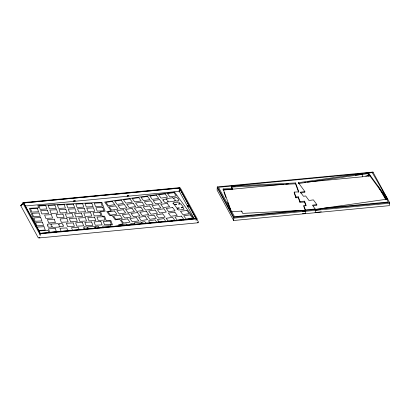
<?xml version="1.0" encoding="UTF-8"?>
<svg xmlns="http://www.w3.org/2000/svg" width="410" height="410" viewBox="0 0 410 410"><rect width="100%" height="100%" fill="white"/><g stroke="black" fill="none" stroke-linecap="round" stroke-linejoin="round"><path stroke-width="0.61" d="M22.796 204.769L22.878 203.14A1.087 0.533 2.9 0 1 23.431 202.55M39.052 237.462L39.037 237.805L39.985 237.713M39.298 235.027L39.38 233.398L22.878 203.14A1.056 0.518 2.9 0 1 23.616 202.535L179.114 187.688A1.066 0.523 2.9 0 1 180.39 188.067L196.913 218.361L196.856 219.447M40.595 235.442L40.677 233.813A1.056 0.518 2.9 0 1 39.38 233.398M73.759 201.192L73.79 200.592L75.307 200.444L75.276 201.049L73.656 201.002M127.233 196.088L127.264 195.488L128.786 195.339L128.755 195.944L127.131 195.898M194.125 218.463L179.319 191.316L179.483 188.057L23.565 202.94L40.185 233.408L196.103 218.525L179.483 188.057M179.334 190.614L179.58 191.434L179.319 190.957M196.088 220.6L196.175 218.971A1.056 0.518 2.9 0 0 196.913 218.361M197.63 222.322L197.615 222.666L197.353 222.189M217.274 186.904L217.11 190.163L233.664 220.508L389.336 205.651L389.5 202.391L372.946 172.046L217.274 186.904L233.828 217.249L233.664 220.508M232.362 188.477L223.142 188.943L223.096 189.799L232.321 189.333L231.527 186.181L295.584 182.952L298.839 191.875L294.231 192.095L294.185 192.956L295.907 197.804L298.26 197.692L299.93 202.279L304.538 202.043L305.921 205.83M231.527 186.181L231.481 187.042L295.538 183.808L298.593 192.172M241.746 211.96L241.787 211.104L231.409 211.627L223.142 188.943M295.538 183.808L295.584 182.952M295.907 197.804L295.948 196.949L294.231 192.095M298.326 183.547L298.367 182.686L368.231 172.718L387.547 199.096L315.485 209.377L312.42 205.184L316.812 204.559L316.771 205.415L313.296 205.912M298.26 197.692L298.306 196.836L295.948 196.949M299.93 202.279L299.971 201.418L298.306 196.836M300.428 193.048L300.468 192.187L304.866 191.562L304.825 192.418L301.35 192.915M299.971 201.418L304.584 201.187L306.162 205.518L303.856 205.635L303.815 206.496L305.373 210.776M304.538 202.043L304.584 201.187M303.856 205.635L305.532 210.222L305.363 213.487L302.416 213.636M321.296 211.785L315.321 212.636L315.485 209.377M307.464 182.04L362.225 176.812L362.394 173.553L218.484 187.288L230.707 209.689L231.189 212.001M370.45 176.028L368.067 175.977L368.231 172.718M368.257 176.238L368.421 172.979L372.26 172.61L387.547 199.096M372.905 172.902L372.946 172.046M22.063 204.19L21.458 204.815M298.957 183.454L368.19 173.579L387.132 199.445M362.225 176.812L368.067 175.977M130.851 224.521L131.236 224.465L130.682 223.711L133.798 223.271L134.352 224.019L135.054 223.921L134.254 222.825L140.717 221.902L141.517 222.999L142.219 222.896L141.67 222.143L144.786 221.702L146.196 223.05L145.811 223.107M170.867 221.2L172.63 220.949M173.804 220.785L174.978 220.616L172.589 217.356L166.127 218.279L168.177 221.072M179.98 220.416L181.24 220.237M183.126 219.965L193.827 218.443L174.511 192.064L104.652 202.033L111.151 210.904L106.754 211.534L109.747 215.619L111.945 215.306L115.271 219.847L119.669 219.222L123.092 223.901L118.7 224.531L119.72 225.925M320.22 209.556L315.444 210.238L315.198 208.982L305.419 209.915M20.5 205.277L21.776 205.154M25.312 206.015L179.319 191.316M365.915 173.568L369.092 173.266M231.178 186.929L234.997 186.565M355.342 175.08L362.348 174.409M365.792 175.972L368.334 175.731M223.414 190.061L283.904 184.29M285.816 184.105L288.363 183.864M304.281 182.342L305.558 182.224M40.667 233.813L196.175 218.971M298.449 210.581L234.52 216.685L231.752 211.606M324.448 208.101L388.29 202.007L386.763 199.209M233.828 217.249L389.5 202.391M389.459 203.247L233.787 218.11L217.233 187.76M179.057 190.84L179.211 190.829A0.948 0.466 2.9 0 1 179.442 190.84L179.595 190.865A0.958 0.471 2.9 0 1 179.739 190.896M305.532 210.222L242.623 213.395L241.787 211.104M302.534 211.232L305.455 210.991M38.658 230.922L48.067 230.446L48.903 232.742M99.425 227.863L99.025 227.883L98.477 226.376L97.534 226.125L95.207 226.54L95.602 227.617L94.864 227.652L94.449 226.52L87.673 226.863L88.083 227.996L87.345 228.032L86.951 226.955L84.414 226.791L84.521 227.078L83.686 227.119L84.234 228.631L83.835 228.652L84.081 229.323L84.48 229.303M50.184 232.675L52.096 232.578M316.812 204.559L313.383 199.875L308.986 200.505L305.665 195.959L303.467 196.277L300.468 192.187M298.367 182.686L304.866 191.562M315.034 212.242L315.321 212.636M165.845 221.405L163.795 218.612L157.337 219.534L159.382 222.328M156.707 222.194L155.006 219.862L148.543 220.785L150.244 223.117M127.448 225.341L126.423 223.942L119.961 224.864L120.986 226.264M385.277 196.093L387.183 199.403M378.466 186.909L385.789 199.598M386.389 197.63L387.312 199.316M382.402 192.141L384.196 195.437M381.674 191.603L385.964 199.47M196.477 218.376L198.614 222.297A0.856 0.42 2.9 0 1 198.015 222.789L39.191 237.949A0.856 0.42 2.9 0 1 38.161 237.646L20.725 205.687A0.856 0.42 2.9 0 1 21.325 205.195M231.824 187.975L232.321 189.333M223.962 192.172L225.925 197.558M227.668 202.335L229.19 206.512M229.795 208.177L230.446 209.956M110.797 226.791L110.141 224.982L112.448 224.864L110.864 220.529L106.251 220.764L104.586 216.178L102.228 216.29L100.511 211.442L105.124 211.222L101.864 202.294L37.807 205.528L38.642 207.824L29.423 208.285L36.167 226.791M109.849 226.889L109.439 225.766L102.659 226.105L103.274 227.791M79.125 229.585L78.305 227.335L71.53 227.678L72.555 230.487M68.009 231.286L66.779 227.914L59.998 228.257L61.228 231.629M178.945 190.952A1.056 0.518 2.9 0 1 179.785 191.045M187.831 205.533L188.216 206.896L187.831 205.533M22.078 204.17L21.428 204.949L22.104 204.144M22.114 204.134L21.771 204.528L22.135 204.118M112.376 201.443L105.913 202.366L108.301 205.625L114.764 204.703L112.376 201.443M121.17 200.188L114.708 201.11L117.096 204.375L123.559 203.452L121.17 200.188M129.965 198.937L123.502 199.854L125.89 203.119L132.353 202.197L129.965 198.937M138.759 197.681L132.297 198.604L134.685 201.863L141.148 200.941L138.759 197.681M147.549 196.426L141.086 197.348L143.474 200.608L149.937 199.685L147.549 196.426M156.343 195.17L149.881 196.093L152.269 199.352L158.732 198.43L156.343 195.17M165.138 193.915L158.675 194.837L161.063 198.097L167.526 197.179L165.138 193.915M173.932 192.659L167.47 193.582L169.858 196.846L176.32 195.924L173.932 192.659M115.625 205.881L109.162 206.804L111.551 210.063L118.013 209.141L115.625 205.881M124.42 204.626L117.957 205.548L120.345 208.808L126.808 207.885L124.42 204.626M133.214 203.37L126.751 204.293L129.14 207.552L135.602 206.635L133.214 203.37M142.009 202.115L135.546 203.037L137.934 206.302L144.392 205.379L142.009 202.115M150.798 200.864L144.335 201.787L146.724 205.046L153.186 204.124L150.798 200.864M159.592 199.608L153.13 200.531L155.518 203.79L161.981 202.868L159.592 199.608M172.784 197.728L166.322 198.65L167.121 199.742L166.419 199.844L165.865 199.091L162.755 199.537L163.303 200.29L162.924 200.341L164.851 202.402L165.85 202.566L167.967 201.956L167.203 200.915L167.905 200.813L168.71 201.91L175.172 200.987L174.368 199.89L175.075 199.793L175.834 200.833L176.838 200.997L178.95 200.387L177.786 198.22L177.407 198.276L176.853 197.523L173.737 197.968L174.291 198.722L173.584 198.819L172.784 197.728M114.477 210.945L108.014 211.867L110.403 215.127L116.865 214.204L114.477 210.945M123.272 209.689L116.809 210.612L119.197 213.871L125.66 212.954L123.272 209.689M132.066 208.434L125.603 209.356L127.992 212.621L134.454 211.698L132.066 208.434M140.861 207.183L134.398 208.106L136.786 211.365L143.249 210.443L140.861 207.183M149.65 205.928L143.192 206.85L145.576 210.11L152.038 209.187L149.65 205.928M158.445 204.672L151.982 205.594L154.37 208.854L160.833 207.931L158.445 204.672M167.239 203.416L160.776 204.339L163.165 207.598L169.627 206.676L167.239 203.416M177.233 202.099L173.189 202.888L173.481 203.293L172.928 203.37L173.491 204.139L174.045 204.062L174.337 204.462L176.402 204.17L176.664 204.523L174.491 204.831L176.879 208.095L179.052 207.783L179.308 208.136L177.248 208.434L177.54 208.833L176.987 208.915L177.55 209.684L178.104 209.602L178.396 210.007L181.43 209.787L184.075 209.197L182.927 207.624L181.435 207.834L181.174 207.48L183.342 207.173L180.953 203.908L178.786 204.221L178.524 203.867L180.016 203.652L178.868 202.079L177.233 202.099M119.925 215.071L113.462 215.988L115.851 219.253L122.313 218.33L119.925 215.071M128.719 213.815L122.257 214.737L124.645 217.997L131.108 217.074L128.719 213.815M137.514 212.559L131.051 213.482L133.44 216.741L139.902 215.819L137.514 212.559M146.309 211.304L139.846 212.226L142.234 215.486L148.697 214.563L146.309 211.304M155.098 210.048L148.635 210.971L151.023 214.23L157.486 213.313L155.098 210.048M163.892 208.792L157.43 209.715L159.818 212.98L166.281 212.057L163.892 208.792M172.687 207.542L166.224 208.464L168.612 211.724L175.075 210.801L172.687 207.542M127.571 218.878L121.109 219.801L123.497 223.06L129.96 222.138L127.571 218.878M136.366 217.623L129.903 218.545L132.292 221.805L138.754 220.882L136.366 217.623M145.16 216.367L138.698 217.29L141.086 220.549L147.549 219.632L145.16 216.367M153.95 215.112L147.492 216.034L149.881 219.299L156.338 218.376L153.95 215.112M162.744 213.861L156.282 214.784L158.67 218.043L165.133 217.121L162.744 213.861M174.839 212.134L168.377 213.056L170.765 216.316L177.228 215.393L174.839 212.134M186.929 210.407L180.467 211.329L182.855 214.594L189.317 213.671L186.929 210.407M181.384 216.101L174.921 217.023L177.31 220.283L183.772 219.36L181.384 216.101M190.178 214.845L183.716 215.768L186.104 219.027L192.567 218.105L190.178 214.845M179.395 188.128L23.724 202.986L40.277 233.336L195.944 218.474L179.395 188.128M63.166 225.018L62.766 225.039L62.212 223.532L61.274 223.286L58.948 223.696L59.337 224.772L58.599 224.808L58.189 223.675L51.409 224.019L51.819 225.151L51.081 225.187L50.691 224.111L49.748 223.865L47.422 224.275L47.97 225.787L47.57 225.808L48.503 227.237L51.768 227.073L51.486 226.294L52.224 226.258L52.639 227.391L59.419 227.048L59.004 225.915L59.742 225.879L60.024 226.658L63.294 226.494L63.166 225.018M45.73 205.62L38.95 205.963L40.18 209.331L46.96 208.992L45.73 205.62M64.18 204.687L57.4 205.031L58.63 208.403L65.405 208.06L64.18 204.687M73.4 204.226L66.625 204.564L67.855 207.937L74.63 207.593L73.4 204.226M82.625 203.76L75.845 204.098L77.075 207.47L83.855 207.132L82.625 203.76M91.85 203.293L85.07 203.637L86.3 207.009L93.08 206.666L91.85 203.293M54.955 205.154L48.175 205.497L49.405 208.869L56.185 208.526L54.955 205.154M101.075 202.827L94.295 203.17L95.525 206.543L102.305 206.199L101.075 202.827M37.341 208.377L30.565 208.721L31.795 212.093L38.571 211.75L37.341 208.377M47.401 210.207L40.626 210.55L41.856 213.917L48.631 213.579L47.401 210.207M56.626 209.741L49.846 210.084L51.076 213.456L57.856 213.113L56.626 209.741M65.851 209.274L59.071 209.618L60.301 212.99L67.081 212.647L65.851 209.274M75.076 208.813L68.296 209.151L69.526 212.523L76.306 212.18L75.076 208.813M84.301 208.347L77.521 208.69L78.751 212.057L85.531 211.719L84.301 208.347M93.521 207.88L86.746 208.224L87.971 211.596L94.751 211.252L93.521 207.88M102.746 207.414L95.971 207.757L97.196 211.129L103.976 210.786L102.746 207.414M39.017 212.964L32.236 213.308L33.466 216.68L40.247 216.336L39.017 212.964M51.383 214.676L44.603 215.019L45.833 218.392L52.613 218.048L51.383 214.676M62.914 214.097L56.134 214.44L57.364 217.807L64.139 217.469L62.914 214.097M72.134 213.63L65.359 213.974L66.584 217.346L73.364 217.003L72.134 213.63M81.359 213.164L74.579 213.507L75.809 216.88L82.589 216.536L81.359 213.164M90.584 212.703L83.804 213.041L85.034 216.413L91.814 216.07L90.584 212.703M99.809 212.236L93.029 212.58L94.259 215.947L101.039 215.609L99.809 212.236M40.687 217.551L33.912 217.894L35.137 221.267L41.917 220.923L40.687 217.551M54.207 219.207L47.427 219.55L48.657 222.922L55.437 222.579L54.207 219.207M66.891 218.566L60.111 218.909L61.341 222.281L68.121 221.938L66.891 218.566M76.117 218.099L69.336 218.443L70.566 221.815L77.346 221.472L76.117 218.099M85.336 217.638L78.561 217.976L79.791 221.349L86.566 221.01L85.336 217.638M94.561 217.172L87.786 217.515L89.011 220.882L95.791 220.544L94.561 217.172M103.786 216.705L97.006 217.049L98.236 220.421L105.016 220.078L103.786 216.705M42.363 222.138L35.583 222.481L36.813 225.854L43.588 225.51L42.363 222.138M73.175 222.922L66.399 223.265L67.624 226.638L74.405 226.294L73.175 222.922M82.4 222.456L75.619 222.799L76.849 226.171L83.63 225.828L82.4 222.456M91.625 221.989L84.844 222.333L86.074 225.705L92.855 225.362L91.625 221.989M100.85 221.528L94.069 221.866L95.299 225.239L102.08 224.9L100.85 221.528M110.07 221.062L103.294 221.405L104.524 224.772L111.3 224.434L110.07 221.062M44.034 226.725L37.254 227.068L38.484 230.44L45.264 230.097L44.034 226.725M55.247 228.498L48.467 228.841L49.697 232.209L56.477 231.87L55.247 228.498"/></g></svg>
